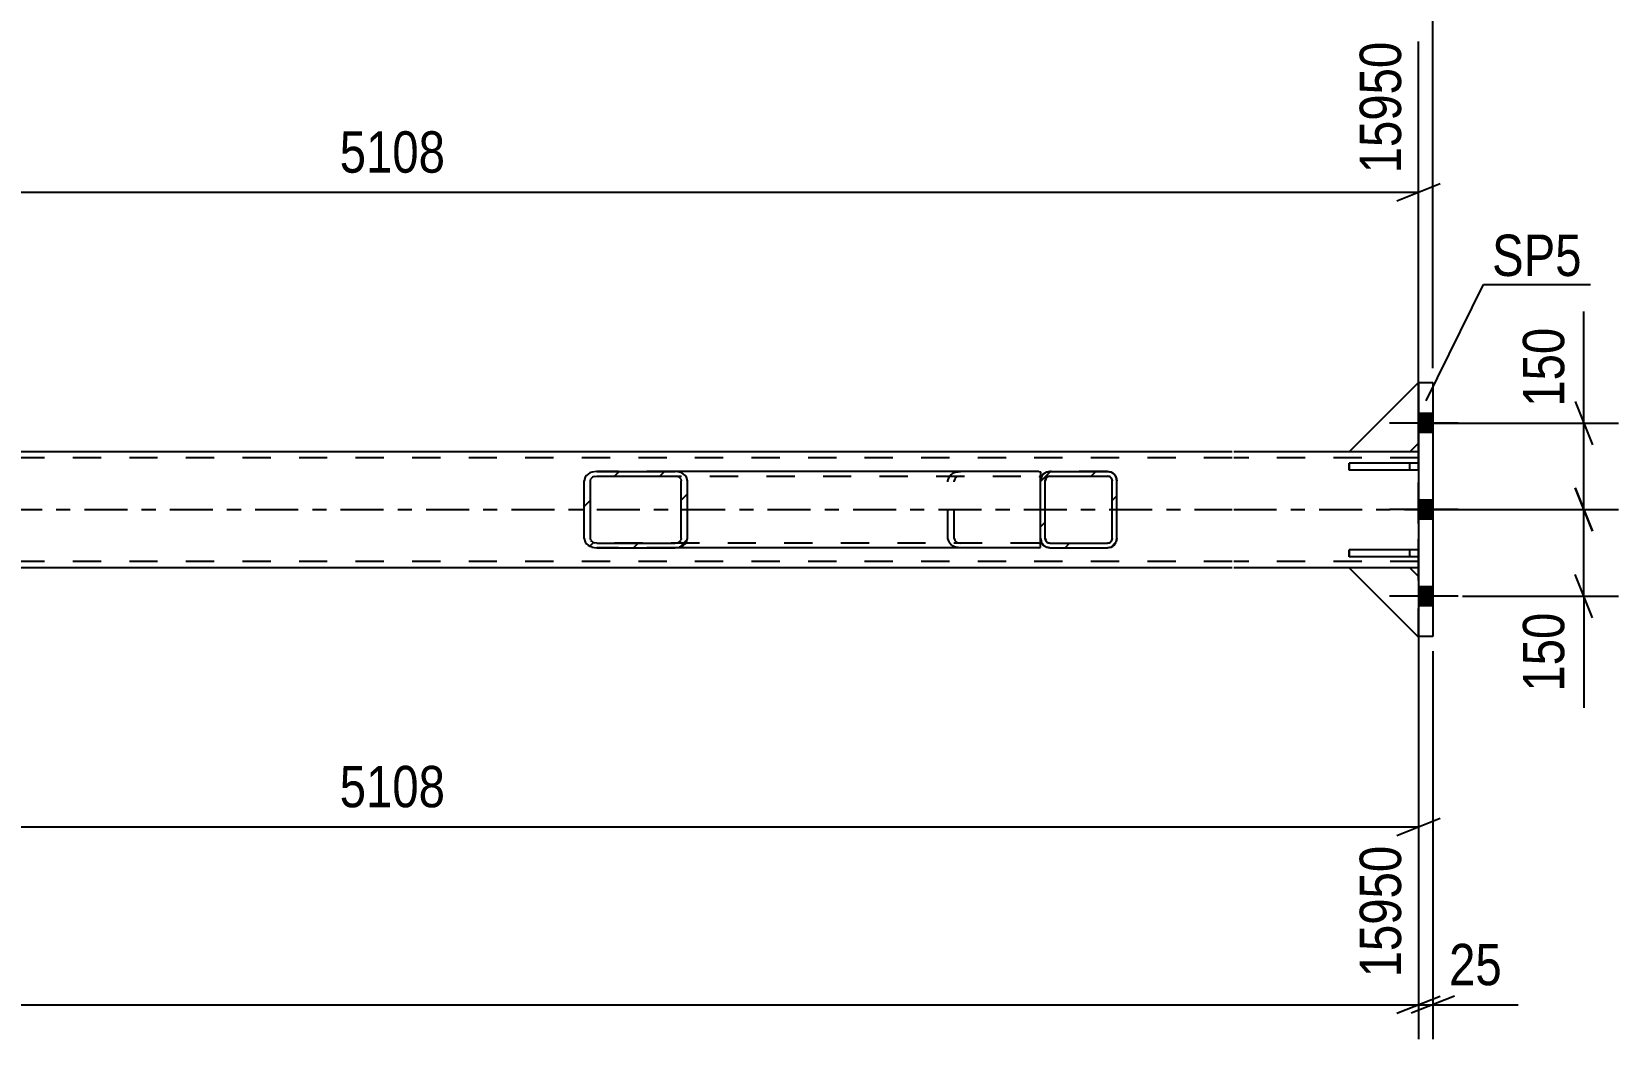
# Model space of a CAD drawing. Header units: millimetres. Extents: x 0 to 841, y 0 to 594.
# Drawn here: x 472 to 582, y 177.3 to 247.1 of the extents above; entities that cross this region are included whole.
import ezdxf

# ---------------------------------------------------------------- set-up
doc = ezdxf.new("R2010")
doc.units = ezdxf.units.MM
doc.linetypes.add('DXK_LINE_DOT2', pattern=[3.9198, 1.9599, -1.9599])
doc.linetypes.add('DXK_LINE_DOT3', pattern=[5.9187, 2.979, -0.9799, 0.9799, -0.9799])
doc.styles.add('Arial Narrow', font='ARIALN.TTF', dxfattribs={"height": 0.2})

# ---------------------------------------------------------------- blocks, each defined once
blk = doc.blocks.new('Part-761549663-2970 - 2948')
at = {"color": 2, "linetype": 'Continuous'}
for p, q in [((555.22, 217.97), (67.28, 217.97)), ((563.32, 217.97), (555.32, 217.97)), ((568.12, 217.97), (567.52, 217.97)), ((67.28, 209.97), (555.22, 209.97)), ((555.32, 209.97), (568.12, 209.97))]:
    blk.add_line(p, q, dxfattribs=at)
at = {"color": 7, "linetype": 'DXK_LINE_DOT2'}
for p, q in [((567.52, 217.97), (563.32, 217.97)), ((568.12, 217.97), (568.12, 217.97)), ((568.12, 217.97), (568.12, 209.97)), ((568.12, 209.97), (568.12, 217.97)), ((568.12, 217.97), (568.12, 217.97)), ((555.22, 217.57), (67.28, 217.57)), ((568.12, 217.57), (555.32, 217.57)), ((555.22, 210.37), (67.28, 210.37)), ((568.12, 210.37), (555.32, 210.37)), ((568.12, 209.97), (568.12, 209.97)), ((568.12, 209.97), (568.12, 209.97))]:
    blk.add_line(p, q, dxfattribs=at)
at = {"color": 7, "linetype": 'DXK_LINE_DOT3'}
for p, q in [((67.28, 213.97), (555.22, 213.97)), ((555.32, 213.97), (568.12, 213.97))]:
    blk.add_line(p, q, dxfattribs=at)
blk = doc.blocks.new('Part-761549663-3054 - 2948')
at = {"color": 7, "linetype": 'DXK_LINE_DOT2'}
for p, q in [((567.52, 209.94), (563.32, 209.94)), ((563.32, 209.94), (568.12, 205.14)), ((568.12, 209.34), (567.52, 209.94)), ((568.12, 205.14), (568.12, 209.34)), ((568.12, 209.34), (568.12, 205.14))]:
    blk.add_line(p, q, dxfattribs=at)
blk = doc.blocks.new('Part-761549663-3057 - 2948')
at = {"color": 2, "linetype": 'Continuous'}
for p, q in [((567.52, 209.94), (563.32, 209.94)), ((563.32, 209.94), (568.12, 205.14)), ((568.12, 209.34), (567.52, 209.94)), ((568.12, 205.17), (568.12, 205.14))]:
    blk.add_line(p, q, dxfattribs=at)
at = {"color": 7, "linetype": 'DXK_LINE_DOT2'}
blk.add_line((568.12, 205.14), (568.12, 209.34), dxfattribs=at)
blk = doc.blocks.new('Part-761549663-3060 - 2948')
at = {"color": 7, "linetype": 'DXK_LINE_DOT2'}
for p, q in [((567.52, 209.94), (563.32, 209.94)), ((563.32, 209.94), (568.12, 205.14)), ((568.12, 209.34), (567.52, 209.94)), ((568.12, 205.14), (568.12, 209.34)), ((568.12, 209.34), (568.12, 205.14))]:
    blk.add_line(p, q, dxfattribs=at)
blk = doc.blocks.new('Part-761549663-3008 - 2948')
at = {"color": 2, "linetype": 'Continuous'}
for p, q in [((563.32, 210.7), (563.32, 211.18)), ((568.12, 211.18), (563.32, 211.18)), ((568.12, 211.18), (568.12, 211.18)), ((568.12, 210.7), (568.12, 211.18)), ((568.12, 210.7), (563.32, 210.7)), ((568.12, 210.7), (568.12, 210.7))]:
    blk.add_line(p, q, dxfattribs=at)
at = {"color": 7, "linetype": 'DXK_LINE_DOT2'}
for p, q in [((567.52, 210.7), (567.52, 211.18)), ((568.12, 211.18), (568.12, 210.7))]:
    blk.add_line(p, q, dxfattribs=at)
blk = doc.blocks.new('Part-761549663-3011 - 2948')
at = {"color": 2, "linetype": 'Continuous'}
for p, q in [((563.32, 216.7), (563.32, 217.18)), ((568.12, 217.18), (563.32, 217.18)), ((568.12, 216.7), (563.32, 216.7)), ((568.12, 217.18), (568.12, 217.18)), ((568.12, 216.7), (568.12, 217.18)), ((568.12, 216.7), (568.12, 216.7))]:
    blk.add_line(p, q, dxfattribs=at)
at = {"color": 7, "linetype": 'DXK_LINE_DOT2'}
for p, q in [((567.52, 216.7), (567.52, 217.18)), ((568.12, 217.18), (568.12, 216.7))]:
    blk.add_line(p, q, dxfattribs=at)
blk = doc.blocks.new('Part-761549663-3014 - 2948')
at = {"color": 7, "linetype": 'DXK_LINE_DOT2'}
for p, q in [((568.12, 211.18), (563.32, 211.18)), ((563.32, 211.18), (563.32, 210.7)), ((567.52, 210.7), (567.52, 211.18)), ((568.12, 210.7), (568.12, 211.18)), ((568.12, 211.18), (568.12, 210.7)), ((568.12, 210.7), (563.32, 210.7))]:
    blk.add_line(p, q, dxfattribs=at)
blk = doc.blocks.new('Part-761549663-3017 - 2948')
at = {"color": 7, "linetype": 'DXK_LINE_DOT2'}
for p, q in [((568.12, 217.18), (563.32, 217.18)), ((563.32, 217.18), (563.32, 216.7)), ((568.12, 216.7), (563.32, 216.7)), ((567.52, 216.7), (567.52, 217.18)), ((568.12, 216.7), (568.12, 217.18)), ((568.12, 217.18), (568.12, 216.7))]:
    blk.add_line(p, q, dxfattribs=at)
blk = doc.blocks.new('Part-761549663-3025 - 2948')
at = {"color": 7, "linetype": 'DXK_LINE_DOT2'}
for p, q in [((563.32, 217.97), (568.12, 222.77)), ((568.12, 222.77), (568.12, 218.57)), ((568.12, 218.57), (568.12, 222.77)), ((567.52, 217.97), (563.32, 217.97)), ((568.12, 218.57), (567.52, 217.97))]:
    blk.add_line(p, q, dxfattribs=at)
blk = doc.blocks.new('Bolt-761549663-3038 - 2948')
at = {"linetype": 'Continuous'}
for points in [[(568.12, 220.63), (568.12, 219.31), (569.12, 219.31), (569.12, 220.63)], [(568.12, 220.63), (568.12, 219.31), (569.12, 219.31), (569.12, 220.63)], [(568.12, 220.63), (568.12, 219.31), (569.12, 219.31), (569.12, 220.63)], [(568.12, 220.63), (568.12, 219.31), (569.12, 219.31), (569.12, 220.63)], [(568.12, 214.63), (568.12, 213.31), (569.12, 213.31), (569.12, 214.63)], [(568.12, 214.63), (568.12, 213.31), (569.12, 213.31), (569.12, 214.63)], [(568.12, 208.63), (568.12, 207.31), (569.12, 207.31), (569.12, 208.63)], [(568.12, 208.63), (568.12, 207.31), (569.12, 207.31), (569.12, 208.63)], [(568.12, 208.63), (568.12, 207.31), (569.12, 207.31), (569.12, 208.63)], [(568.12, 208.63), (568.12, 207.31), (569.12, 207.31), (569.12, 208.63)]]:
    blk.add_hatch(color=1, dxfattribs=at).paths.add_polyline_path(points)
at = {"color": 1, "linetype": 'Continuous'}
for p, q in [((570.88, 219.97), (566.12, 219.97)), ((570.88, 219.97), (566.12, 219.97)), ((570.88, 219.97), (566.12, 219.97)), ((570.88, 219.97), (566.12, 219.97)), ((569.12, 220.63), (568.12, 220.63)), ((569.12, 220.63), (568.12, 220.63)), ((569.12, 220.63), (568.12, 220.63)), ((569.12, 220.63), (568.12, 220.63)), ((569.12, 219.31), (568.12, 219.31)), ((569.12, 219.31), (568.12, 219.31)), ((569.12, 219.31), (568.12, 219.31)), ((569.12, 219.31), (568.12, 219.31)), ((569.12, 214.63), (568.12, 214.63)), ((569.12, 214.63), (568.12, 214.63)), ((570.88, 213.97), (566.12, 213.97)), ((570.88, 213.97), (566.12, 213.97)), ((569.12, 213.31), (568.12, 213.31)), ((569.12, 213.31), (568.12, 213.31)), ((570.88, 207.97), (566.12, 207.97)), ((570.88, 207.97), (566.12, 207.97)), ((570.88, 207.97), (566.12, 207.97)), ((570.88, 207.97), (566.12, 207.97)), ((569.12, 208.63), (568.12, 208.63)), ((569.12, 208.63), (568.12, 208.63)), ((569.12, 208.63), (568.12, 208.63)), ((569.12, 208.63), (568.12, 208.63)), ((569.12, 207.31), (568.12, 207.31)), ((569.12, 207.31), (568.12, 207.31)), ((569.12, 207.31), (568.12, 207.31)), ((569.12, 207.31), (568.12, 207.31))]:
    blk.add_line(p, q, dxfattribs=at)
blk = doc.blocks.new('Part-761549663-3040 - 2948')
at = {"linetype": 'Continuous'}
h = blk.add_hatch(dxfattribs=at)
h.set_pattern_fill('', scale=0.7, style=0, pattern_type=0)
h.set_pattern_definition([(45, (546.8284, 211.3828), (-1.57154, 1.57154), [])])
h.paths.add_polyline_path([(546.58, 211.33), (546.83, 211.38), (547.04, 211.52), (547.17, 211.73), (547.22, 211.97), (547.22, 215.97), (547.17, 216.22), (547.04, 216.43), (546.83, 216.57), (546.58, 216.61), (542.58, 216.61), (542.34, 216.57), (542.13, 216.43), (541.99, 216.22), (541.94, 215.97), (541.94, 211.97), (541.99, 211.73), (542.13, 211.52), (542.34, 211.38), (542.58, 211.33)])
h.paths.add_polyline_path([(542.46, 211.68), (542.36, 211.75), (542.29, 211.85), (542.26, 211.97), (542.26, 215.97), (542.29, 216.1), (542.36, 216.2), (542.46, 216.27), (542.58, 216.29), (546.58, 216.29), (546.71, 216.27), (546.81, 216.2), (546.88, 216.1), (546.9, 215.97), (546.9, 211.97), (546.88, 211.85), (546.81, 211.75), (546.71, 211.68), (546.58, 211.65), (542.58, 211.65)])
at = {"color": 7, "linetype": 'DXK_LINE_DOT2'}
for p, q in [((541.94, 215.97), (541.99, 216.22)), ((541.94, 211.97), (541.94, 215.97)), ((542.29, 216.1), (542.26, 215.97)), ((542.26, 211.97), (542.26, 215.97)), ((542.34, 216.57), (542.58, 216.61)), ((542.58, 216.29), (542.46, 216.27)), ((546.58, 216.61), (542.58, 216.61)), ((542.58, 216.29), (546.58, 216.29)), ((546.58, 216.61), (546.58, 216.61)), ((546.58, 216.61), (546.83, 216.57)), ((546.71, 216.27), (546.58, 216.29)), ((546.9, 215.97), (546.88, 216.1)), ((546.9, 211.97), (546.9, 215.97)), ((547.17, 216.22), (547.22, 215.97)), ((547.22, 211.97), (547.22, 215.97)), ((541.99, 211.73), (541.94, 211.97)), ((542.26, 211.97), (542.29, 211.85)), ((542.58, 211.33), (542.34, 211.38)), ((542.46, 211.68), (542.58, 211.65)), ((542.58, 211.65), (546.58, 211.65)), ((542.58, 211.33), (546.58, 211.33)), ((546.58, 211.65), (546.71, 211.68)), ((546.83, 211.38), (546.58, 211.33)), ((546.88, 211.85), (546.9, 211.97)), ((547.22, 211.97), (547.17, 211.73))]:
    blk.add_line(p, q, dxfattribs=at)
at = {"color": 2, "linetype": 'Continuous'}
for p, q in [((541.99, 216.22), (541.94, 215.97)), ((541.94, 215.97), (541.94, 215.97)), ((541.94, 211.97), (541.94, 215.97)), ((542.26, 215.97), (542.29, 216.1)), ((542.26, 215.97), (542.26, 215.97)), ((542.26, 211.97), (542.26, 215.97)), ((542.58, 216.61), (542.34, 216.57)), ((542.46, 216.27), (542.58, 216.29)), ((542.58, 216.61), (542.58, 216.61)), ((542.58, 216.61), (546.58, 216.61)), ((542.58, 216.29), (542.58, 216.29)), ((542.58, 216.29), (546.58, 216.29)), ((546.58, 216.61), (546.58, 216.61)), ((546.83, 216.57), (546.58, 216.61)), ((546.58, 216.29), (546.58, 216.29)), ((546.58, 216.29), (546.71, 216.27)), ((546.88, 216.1), (546.9, 215.97)), ((546.9, 215.97), (546.9, 215.97)), ((546.9, 211.97), (546.9, 215.97)), ((547.22, 215.97), (547.17, 216.22)), ((547.22, 215.97), (547.22, 215.97)), ((547.22, 211.97), (547.22, 215.97)), ((541.94, 211.97), (541.94, 211.97)), ((541.94, 211.97), (541.99, 211.73)), ((542.26, 211.97), (542.26, 211.97)), ((542.29, 211.85), (542.26, 211.97)), ((542.34, 211.38), (542.58, 211.33)), ((542.58, 211.65), (542.46, 211.68)), ((542.58, 211.65), (542.58, 211.65)), ((542.58, 211.65), (546.58, 211.65)), ((542.58, 211.33), (542.58, 211.33)), ((542.58, 211.33), (546.58, 211.33)), ((546.71, 211.68), (546.58, 211.65)), ((546.58, 211.65), (546.58, 211.65)), ((546.58, 211.33), (546.83, 211.38)), ((546.58, 211.33), (546.58, 211.33)), ((546.9, 211.97), (546.88, 211.85)), ((546.9, 211.97), (546.9, 211.97)), ((547.17, 211.73), (547.22, 211.97)), ((547.22, 211.97), (547.22, 211.97))]:
    blk.add_line(p, q, dxfattribs=at)
at = {"color": 7, "linetype": 'DXK_LINE_DOT2'}
for centre, radius, start, end in [((542.58, 215.97), 0.64, 112.5, 157.5), ((542.58, 215.97), 0.32, 112.5, 157.5), ((546.58, 215.97), 0.32, 22.5, 67.5), ((546.58, 215.97), 0.64, 22.5, 67.5), ((542.58, 211.97), 0.64, 202.5, 247.5), ((542.58, 211.97), 0.32, 202.5, 247.5), ((546.58, 211.97), 0.32, 292.5, 337.5), ((546.58, 211.97), 0.64, 292.5, 337.5)]:
    blk.add_arc(centre, radius, start, end, dxfattribs=at)
at = {"color": 2, "linetype": 'Continuous'}
for centre, radius, start, end in [((542.58, 215.97), 0.64, 112.5, 157.5), ((542.58, 215.97), 0.32, 112.5, 157.5), ((546.58, 215.97), 0.32, 22.5, 67.5), ((546.58, 215.97), 0.64, 22.5, 67.5), ((542.58, 211.97), 0.64, 202.5, 247.5), ((542.58, 211.97), 0.32, 202.5, 247.5), ((546.58, 211.97), 0.32, 292.5, 337.5), ((546.58, 211.97), 0.64, 292.5, 337.5)]:
    blk.add_arc(centre, radius, start, end, dxfattribs=at)
blk = doc.blocks.new('Part-761549663-3048 - 2948')
at = {"color": 2, "linetype": 'Continuous'}
for p, q in [((563.32, 217.97), (568.12, 222.77)), ((567.52, 217.97), (563.32, 217.97)), ((568.12, 218.57), (567.52, 217.97))]:
    blk.add_line(p, q, dxfattribs=at)
at = {"color": 7, "linetype": 'DXK_LINE_DOT2'}
for p, q in [((568.12, 218.57), (568.12, 222.77)), ((568.12, 222.77), (568.12, 218.57))]:
    blk.add_line(p, q, dxfattribs=at)
blk = doc.blocks.new('Part-761549663-3051 - 2948')
at = {"color": 7, "linetype": 'DXK_LINE_DOT2'}
for p, q in [((563.32, 217.97), (568.12, 222.77)), ((568.12, 222.77), (568.12, 218.57)), ((568.12, 218.57), (568.12, 222.77)), ((567.52, 217.97), (563.32, 217.97)), ((568.12, 218.57), (567.52, 217.97))]:
    blk.add_line(p, q, dxfattribs=at)
blk = doc.blocks.new('Part-761549663-3071 - 2948')
at = {"color": 2, "linetype": 'Continuous'}
for p, q in [((568.12, 222.77), (568.12, 222.77)), ((568.12, 222.77), (568.12, 205.17)), ((568.12, 222.77), (569.12, 222.77)), ((569.12, 222.77), (569.12, 222.77)), ((569.12, 222.77), (569.12, 205.17)), ((569.12, 205.17), (568.12, 205.17)), ((569.12, 205.17), (569.12, 205.17))]:
    blk.add_line(p, q, dxfattribs=at)
at = {"color": 7, "linetype": 'DXK_LINE_DOT2'}
for p, q in [((568.12, 205.17), (568.12, 222.77)), ((569.12, 222.77), (569.12, 205.17))]:
    blk.add_line(p, q, dxfattribs=at)
blk = doc.blocks.new('Part-761549663-3073 - 2948')
at = {"linetype": 'Continuous'}
h = blk.add_hatch(dxfattribs=at)
h.set_pattern_fill('', scale=0.7, style=0, pattern_type=0)
h.set_pattern_definition([(45, (516.9271, 211.3828), (-1.57154, 1.57154), [])])
h.paths.add_polyline_path([(516.6, 211.33), (516.93, 211.38), (517.21, 211.52), (517.4, 211.73), (517.46, 211.97), (517.46, 215.97), (517.4, 216.22), (517.21, 216.43), (516.93, 216.57), (516.6, 216.61), (511.18, 216.61), (510.84, 216.57), (510.56, 216.43), (510.37, 216.22), (510.31, 215.97), (510.31, 211.97), (510.37, 211.73), (510.56, 211.52), (510.84, 211.38), (511.18, 211.33)])
h.paths.add_polyline_path([(511.01, 211.68), (510.87, 211.75), (510.77, 211.85), (510.74, 211.97), (510.74, 215.97), (510.77, 216.1), (510.87, 216.2), (511.01, 216.27), (511.18, 216.29), (516.6, 216.29), (516.76, 216.27), (516.9, 216.2), (517, 216.1), (517.03, 215.97), (517.03, 211.97), (517, 211.85), (516.9, 211.75), (516.76, 211.68), (516.6, 211.65), (511.18, 211.65)])
at = {"color": 2, "linetype": 'Continuous'}
for p, q in [((510.37, 216.22), (510.31, 215.97)), ((510.31, 211.97), (510.31, 215.97)), ((510.74, 215.97), (510.77, 216.1)), ((510.74, 211.97), (510.74, 215.97)), ((511.18, 216.61), (510.84, 216.57)), ((511.01, 216.27), (511.18, 216.29)), ((511.18, 216.61), (516.6, 216.61)), ((511.18, 216.29), (516.6, 216.29)), ((541.81, 216.61), (516.6, 216.61)), ((516.93, 216.57), (516.6, 216.61)), ((516.6, 216.29), (516.76, 216.27)), ((517, 216.1), (517.03, 215.97)), ((517.03, 211.97), (517.03, 215.97)), ((517.46, 215.97), (517.4, 216.22)), ((517.46, 211.97), (517.46, 215.97)), ((541.81, 216.61), (541.94, 216.59)), ((541.94, 216.59), (541.94, 216.57)), ((541.94, 216.57), (541.94, 216.43)), ((541.94, 216.43), (541.94, 215.97)), ((510.31, 211.97), (510.37, 211.73)), ((510.77, 211.85), (510.74, 211.97)), ((510.84, 211.38), (511.18, 211.33)), ((511.18, 211.65), (511.01, 211.68)), ((511.18, 211.65), (516.6, 211.65)), ((511.18, 211.33), (516.6, 211.33)), ((516.76, 211.68), (516.6, 211.65)), ((516.6, 211.33), (516.93, 211.38)), ((541.81, 211.33), (516.6, 211.33)), ((517.03, 211.97), (517, 211.85)), ((517.4, 211.73), (517.46, 211.97)), ((541.81, 211.33), (541.94, 211.35)), ((541.94, 211.35), (541.94, 211.97))]:
    blk.add_line(p, q, dxfattribs=at)
at = {"color": 7, "linetype": 'DXK_LINE_DOT2'}
for p, q in [((516.6, 216.61), (511.18, 216.61)), ((511.18, 216.29), (541.81, 216.29)), ((535.52, 215.97), (535.59, 216.22)), ((535.52, 211.97), (535.52, 215.97)), ((535.99, 216.1), (535.95, 215.97)), ((535.95, 211.97), (535.95, 215.97)), ((536.06, 216.57), (536.39, 216.61)), ((536.39, 216.29), (536.22, 216.27)), ((541.81, 216.29), (541.94, 216.27)), ((541.94, 216.59), (541.94, 216.59)), ((541.94, 216.43), (541.94, 216.27)), ((541.94, 211.97), (541.94, 216.22)), ((541.81, 211.65), (511.18, 211.65)), ((516.6, 211.33), (511.18, 211.33)), ((535.59, 211.73), (535.52, 211.97)), ((535.95, 211.97), (535.99, 211.85)), ((536.39, 211.33), (536.06, 211.38)), ((536.22, 211.68), (536.39, 211.65)), ((541.81, 211.65), (541.94, 211.67))]:
    blk.add_line(p, q, dxfattribs=at)
at = {"color": 2, "linetype": 'Continuous'}
for centre, radius, start, end in [((511.05, 215.8), 0.792, 104.8339, 148.022), ((511.11, 215.89), 0.396, 104.8339, 148.022), ((516.66, 215.89), 0.396, 31.978, 75.1661), ((516.72, 215.8), 0.792, 31.978, 75.1661), ((511.05, 212.15), 0.792, 211.978, 255.1661), ((511.11, 212.06), 0.396, 211.978, 255.1661), ((516.66, 212.06), 0.396, 284.8339, 328.022), ((516.72, 212.15), 0.792, 284.8339, 328.022)]:
    blk.add_arc(centre, radius, start, end, dxfattribs=at)
at = {"color": 7, "linetype": 'DXK_LINE_DOT2'}
for centre, radius, start, end in [((536.26, 215.8), 0.792, 104.8339, 148.022), ((536.32, 215.89), 0.396, 104.8339, 148.022), ((536.26, 212.15), 0.792, 211.978, 255.1661), ((536.32, 212.06), 0.396, 211.978, 255.1661)]:
    blk.add_arc(centre, radius, start, end, dxfattribs=at)
blk = doc.blocks.new('StraightDimension-761549663-3101 - 2948')
at = {"color": 7, "linetype": 'Continuous'}
for p, q in [((578.98, 215.47), (580.18, 212.47)), ((569.12, 213.97), (581.98, 213.97)), ((579.58, 207.97), (579.58, 213.97)), ((580.18, 206.47), (578.98, 209.47)), ((571.18, 207.97), (581.98, 207.97)), ((579.58, 207.97), (579.58, 200.24)), ((579.58, 207.97), (579.58, 200.24))]:
    blk.add_line(p, q, dxfattribs=at)
at = {"color": 0}
blk.add_wipeout([(578.83, 207.45), (574.63, 207.45), (574.63, 200.76), (578.83, 200.76)], dxfattribs=at)
at = {"color": 3, "style": 'Arial Narrow'}
blk.add_text('150', height=2.863, rotation=90.0002, dxfattribs=at).set_placement((578.23, 201.36))
blk = doc.blocks.new('StraightDimension-761549663-3112 - 2948')
at = {"color": 7, "linetype": 'Continuous'}
for p, q in [((579.58, 219.97), (579.58, 227.71)), ((579.58, 219.97), (579.58, 227.71)), ((578.98, 221.47), (580.18, 218.47)), ((569.12, 219.97), (581.98, 219.97)), ((579.58, 213.97), (579.58, 219.97)), ((580.18, 212.47), (578.98, 215.47)), ((569.12, 213.97), (581.98, 213.97))]:
    blk.add_line(p, q, dxfattribs=at)
at = {"color": 0}
blk.add_wipeout([(578.83, 227.18), (574.63, 227.18), (574.63, 220.5), (578.83, 220.5)], dxfattribs=at)
at = {"color": 3, "style": 'Arial Narrow'}
blk.add_text('150', height=2.863, rotation=90.0002, dxfattribs=at).set_placement((578.23, 221.1))
blk = doc.blocks.new('StraightDimension-761549663-3190 - 2948')
at = {"color": 7, "linetype": 'Continuous'}
for p, q in [((425.92, 218.97), (425.92, 246.41)), ((568.12, 218.97), (568.12, 246.41)), ((427.42, 236.57), (424.42, 235.37)), ((566.62, 235.37), (569.62, 236.57)), ((425.92, 235.97), (568.12, 235.97))]:
    blk.add_line(p, q, dxfattribs=at)
at = {"color": 0}
blk.add_wipeout([(501.28, 236.72), (501.28, 240.92), (492.76, 240.92), (492.76, 236.72)], dxfattribs=at)
at = {"color": 3, "style": 'Arial Narrow'}
blk.add_text('5108', height=2.863, dxfattribs=at).set_placement((493.36, 237.32))
at = {"color": 0, "linetype": 'Continuous'}
blk.add_wipeout([(567.52, 247.01), (563.32, 247.01), (563.32, 236.67), (567.52, 236.67)], dxfattribs=at)
at = {"color": 3, "linetype": 'Continuous', "style": 'Arial Narrow'}
blk.add_text('15950', height=2.863, rotation=90.0002, dxfattribs=at).set_placement((566.92, 237.27))
blk = doc.blocks.new('StraightDimension-761549663-3219 - 2948')
at = {"color": 7, "linetype": 'Continuous'}
for p, q in [((568.12, 204.14), (568.12, 177.27)), ((54.38, 179.67), (568.12, 179.67)), ((566.62, 179.07), (569.62, 180.27))]:
    blk.add_line(p, q, dxfattribs=at)
blk = doc.blocks.new('StraightDimension-761549663-3243 - 2948')
at = {"color": 7, "linetype": 'Continuous'}
for p, q in [((568.12, 204.14), (568.12, 177.27)), ((569.12, 204.17), (569.12, 177.27)), ((566.62, 179.07), (569.62, 180.27)), ((570.62, 180.27), (567.62, 179.07)), ((568.12, 179.67), (569.12, 179.67)), ((569.12, 179.67), (575.03, 179.67)), ((569.12, 179.67), (575.03, 179.67))]:
    blk.add_line(p, q, dxfattribs=at)
at = {"color": 0}
blk.add_wipeout([(574.5, 180.42), (574.5, 184.62), (569.65, 184.62), (569.65, 180.42)], dxfattribs=at)
at = {"color": 3, "style": 'Arial Narrow'}
blk.add_text('25', height=2.863, dxfattribs=at).set_placement((570.25, 181.02))
blk = doc.blocks.new('StraightDimension-761549663-12232 - 2948')
at = {"color": 7, "linetype": 'Continuous'}
for p, q in [((568.12, 208.94), (568.12, 181.56)), ((425.92, 203.95), (425.92, 181.56)), ((427.42, 192.6), (424.42, 191.4)), ((566.62, 191.4), (569.62, 192.6)), ((425.92, 192), (568.12, 192))]:
    blk.add_line(p, q, dxfattribs=at)
at = {"color": 0}
blk.add_wipeout([(501.28, 192.75), (501.28, 196.95), (492.76, 196.95), (492.76, 192.75)], dxfattribs=at)
at = {"color": 3, "style": 'Arial Narrow'}
blk.add_text('5108', height=2.863, dxfattribs=at).set_placement((493.36, 193.35))
at = {"color": 0, "linetype": 'Continuous'}
blk.add_wipeout([(567.52, 191.3), (563.32, 191.3), (563.32, 180.96), (567.52, 180.96)], dxfattribs=at)
at = {"color": 3, "linetype": 'Continuous', "style": 'Arial Narrow'}
blk.add_text('15950', height=2.863, rotation=90.0002, dxfattribs=at).set_placement((566.92, 181.56))
blk = doc.blocks.new('StraightDimension-761549663-14696 - 2948')
at = {"color": 7, "linetype": 'Continuous'}
blk.add_line((569.12, 223.77), (569.12, 251.97), dxfattribs=at)
blk = doc.blocks.new('Mark-761549663-3067 - 2948')
at = {"color": 30, "linetype": 'Continuous'}
for p, q in [((568.67, 221.52), (572.63, 229.56)), ((572.63, 229.56), (580.04, 229.56))]:
    blk.add_line(p, q, dxfattribs=at)
at = {"color": 0}
blk.add_wipeout([(579.44, 230.16), (579.44, 233.16), (573.23, 233.16), (573.23, 230.16)], dxfattribs=at)
blk.add_wipeout([(579.44, 230.16), (579.44, 233.16), (573.23, 233.16), (573.23, 230.16)], dxfattribs=at)
at = {"color": 3, "style": 'Arial Narrow'}
blk.add_text('SP5', height=2.863, dxfattribs=at).set_placement((573.23, 230.16))

msp = doc.modelspace()

# ---------------------------------------------------------------- block references
for name in ['Part-761549663-3025 - 2948', 'Part-761549663-3048 - 2948', 'Part-761549663-3051 - 2948', 'Part-761549663-3071 - 2948', 'Bolt-761549663-3038 - 2948', 'Part-761549663-2970 - 2948', 'Part-761549663-3011 - 2948', 'Part-761549663-3017 - 2948', 'Part-761549663-3073 - 2948', 'Part-761549663-3040 - 2948', 'Part-761549663-3008 - 2948', 'Part-761549663-3014 - 2948', 'Part-761549663-3054 - 2948', 'Part-761549663-3057 - 2948', 'Part-761549663-3060 - 2948']:
    msp.add_blockref(name, (0, 0))

# ---------------------------------------------------------------- next in the draw order: block references
msp.add_blockref('StraightDimension-761549663-3101 - 2948', (0, 0))

# ---------------------------------------------------------------- next in the draw order: block references
for name in ['StraightDimension-761549663-3112 - 2948', 'StraightDimension-761549663-3219 - 2948']:
    msp.add_blockref(name, (0, 0))

# ---------------------------------------------------------------- next in the draw order: block references
for name in ['StraightDimension-761549663-3190 - 2948', 'StraightDimension-761549663-3243 - 2948']:
    msp.add_blockref(name, (0, 0))

# ---------------------------------------------------------------- next in the draw order: block references
for name in ['StraightDimension-761549663-14696 - 2948', 'StraightDimension-761549663-12232 - 2948']:
    msp.add_blockref(name, (0, 0))

# ---------------------------------------------------------------- next in the draw order: block references
msp.add_blockref('Mark-761549663-3067 - 2948', (0, 0))

doc.saveas('drawing.dxf')
